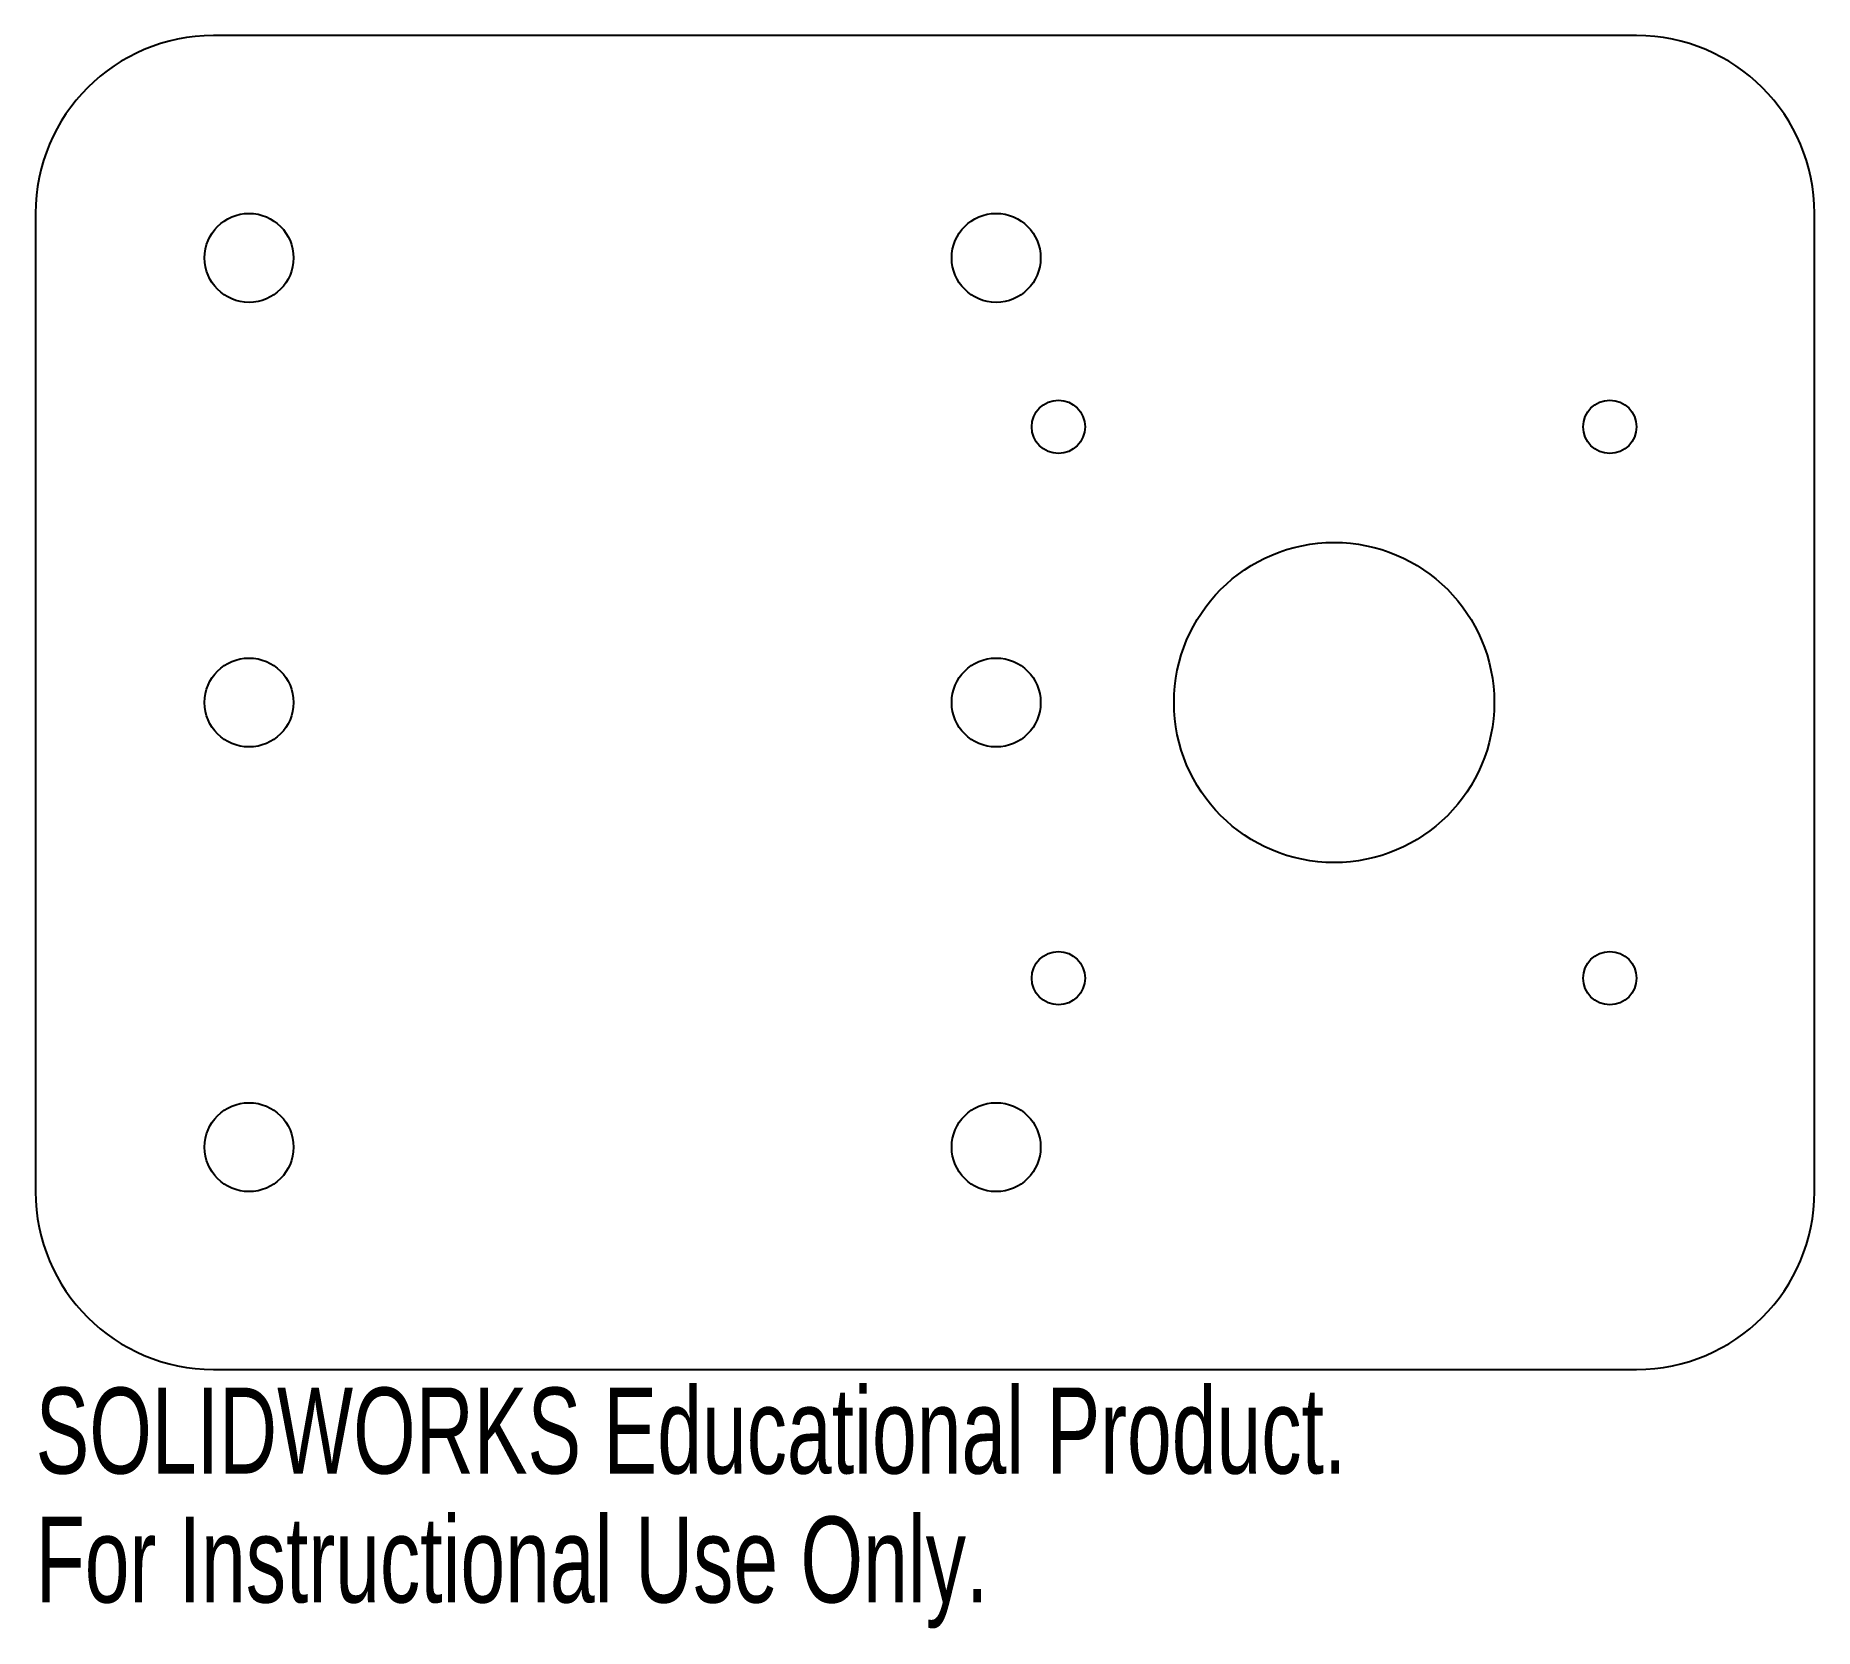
# Model space of a CAD drawing. Header units: millimetres. Extents: x 0 to 100, y -15 to 75.
import ezdxf

# ---------------------------------------------------------------- set-up
doc = ezdxf.new("R2010")
doc.units = ezdxf.units.MM
doc.styles.add('SLDTEXTSTYLE0', font='TXT', dxfattribs={"width": 0.7})

msp = doc.modelspace()

# ---------------------------------------------------------------- linework, layer by layer
at = {"color": 7, "linetype": 'Continuous', "lineweight": 25}
for p, q in [((90, 75), (10, 75)), ((0, 65), (0, 10)), ((100, 10), (100, 65)), ((10, 0), (90, 0))]:
    msp.add_line(p, q, dxfattribs=at)
for centre, radius in [((12, 62.5), 2.5), ((54, 62.5), 2.5), ((57.5, 53), 1.5), ((88.5, 53), 1.5), ((73, 37.5), 9), ((12, 37.5), 2.5), ((54, 37.5), 2.5), ((57.5, 22), 1.5), ((88.5, 22), 1.5), ((12, 12.5), 2.5), ((54, 12.5), 2.5)]:
    msp.add_circle(centre, radius, dxfattribs=at)
for centre, start, end in [((10, 65), 90, 180), ((90, 65), 0, 90), ((10, 10), 180, 270), ((90, 10), 270, 0)]:
    msp.add_arc(centre, 10, start, end, dxfattribs=at)

# ---------------------------------------------------------------- texts
at = {"color": 7, "linetype": 'Continuous', "char_height": 4.8336, "attachment_point": 1, "style": 'SLDTEXTSTYLE0'}
for s, insert in [('SOLIDWORKS Educational Product.', (0, -1.02)), ('For Instructional Use Only.', (0, -8.27))]:
    msp.add_mtext(s, dxfattribs=dict(at, insert=insert))

doc.saveas('drawing.dxf')
